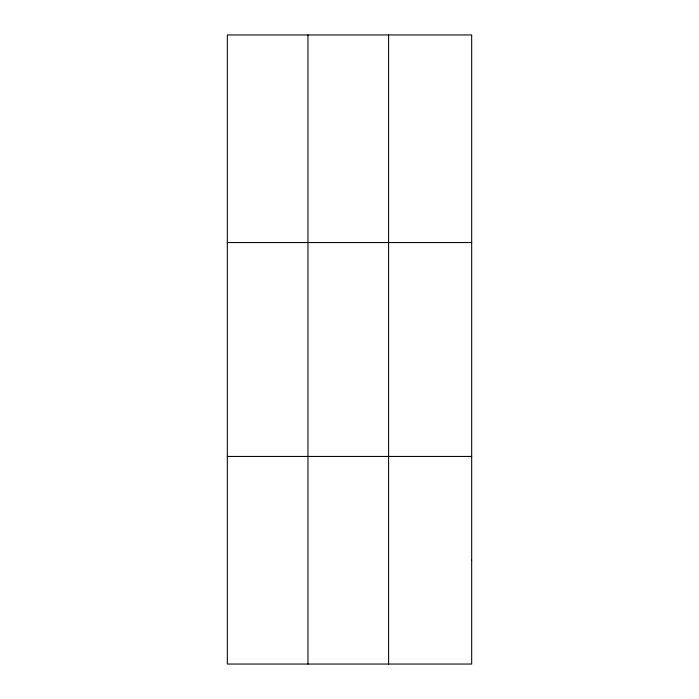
<?xml version="1.0" encoding="UTF-8"?>
<svg xmlns="http://www.w3.org/2000/svg" width="699" height="699" viewBox="0 0 699 699"><rect width="100%" height="100%" fill="white"/><g stroke="black" fill="none" stroke-linecap="round" stroke-linejoin="round"><path stroke-width="1.05" d="M307.962 34.95L307.962 664.05M388.6 34.95L388.6 664.05M227.324 242.553L471.676 242.553M227.324 456.447L471.676 456.447M471.676 560.249L471.676 664.05L227.324 664.05L227.324 34.95L471.676 34.95L471.676 560.249"/></g></svg>
